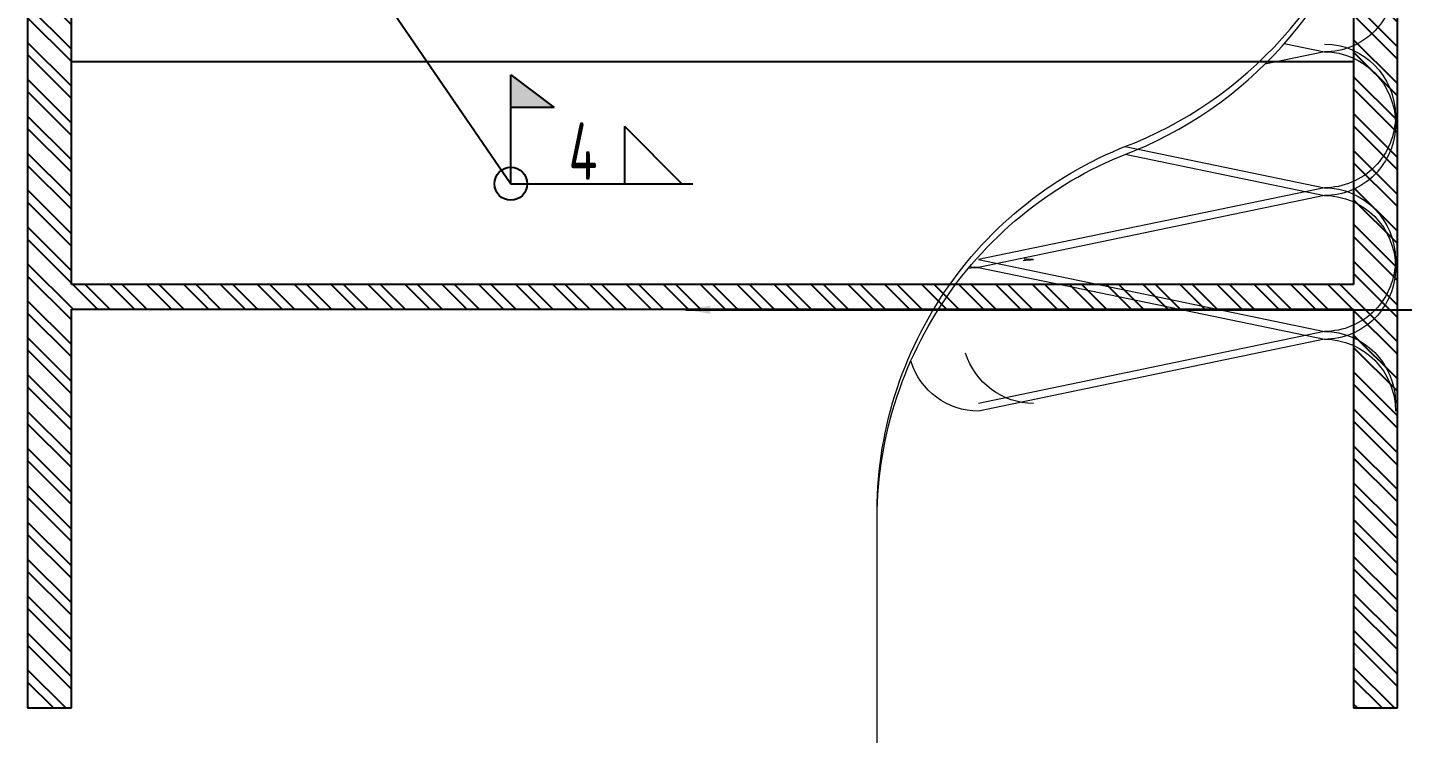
# Model space of a CAD drawing. Extents: x -160106 to 966792, y -663931 to 1550022.
# Drawn here: x -57397.5 to -57146.6, y -112864.1 to -112735.3 of the extents above; entities that cross this region are included whole.
import ezdxf
from ezdxf.enums import TextEntityAlignment as Align
from ezdxf.xclip import XClip

# ---------------------------------------------------------------- set-up
doc = ezdxf.new("R2010")
doc.units = 0
for name, color, linetype in [('!ZN5-钢材投影-40', 40, 'Continuous'), ('A_Hatch', 8, 'Continuous'), ('DIM', 173, 'Continuous'), ('焊缝', 8, 'Continuous')]:
    doc.layers.add(name, color=color, linetype=linetype)
doc.layers.add('0_INSULATION', color=252, linetype='Continuous', lineweight=9, transparency=0.2)
doc.styles.add('DHTEXT-1', font='ROMANS.shx', dxfattribs={"width": 0.7, "bigfont": 'CHINESE.shx'})
doc.styles.add('HZ_TS_0.7', font='TSSDENG', dxfattribs={"width": 0.7, "bigfont": 'HZTXT'})
doc.styles.add('ZNDimTStyle', font='ROMANS.shx', dxfattribs={"width": 0.7, "bigfont": 'CHINESE.shx'})
doc.dimstyles.new('ZN3', dxfattribs={"dimscale": 3, "dimtxt": 2.5, "dimasz": 1.5, "dimexe": 1, "dimexo": 2, "dimgap": 0.9, "dimtad": 1, "dimdec": 0, "dimdsep": 46, "dimtxsty": 'DHTEXT-1', "dimblk": 'ARCHTICK', "dimcen": 2.5, "dimclrd": 173, "dimclre": 173, "dimclrt": 7, "dimazin": 2, "dimtfac": 1, "dimtix": 1, "dimtmove": 2, "dimatfit": 3, "dimfxl": 0, "dimarcsym": 0})
doc.dimstyles.new('ZN机械-3', dxfattribs={"dimscale": 3, "dimtxt": 2.5, "dimasz": 1.5, "dimexe": 1, "dimexo": 2, "dimgap": 0.9, "dimtad": 1, "dimdec": 0, "dimzin": 0, "dimdsep": 46, "dimtxsty": 'ZNDimTStyle', "dimcen": 2.5, "dimdle": 1, "dimclrd": 173, "dimclre": 173, "dimclrt": 7, "dimazin": 2, "dimtfac": 1, "dimtdec": 4, "dimtix": 1, "dimtmove": 2, "dimatfit": 3, "dimfxl": 0, "dimfrac": 2, "dimtolj": 1, "dimtzin": 0, "dimarcsym": 0})

# ---------------------------------------------------------------- blocks, each defined once
blk = doc.blocks.new('*U2454')
at = {"layer": '0_INSULATION'}
for p, q in [((114792.98, -54103.48), (114787.53, -54104.61)), ((114789.32, -54102.72), (114792.98, -54103.48)), ((114774.8, -54112.82), (114792.98, -54116.59)), ((114792.98, -54116.59), (114761.42, -54123.15)), ((114761.42, -54123.15), (114792.98, -54129.7)), ((114792.98, -54129.7), (114761.42, -54136.27))]:
    blk.add_line(p, q, dxfattribs=at)
blk.add_lwpolyline([(114802.18, -53909.33), (114802.18, -54345.27), (114752.18, -54345.27), (114752.18, -54147.49, -0.323318), (114775.68, -54112.49, 0.242761), (114797.68, -54086.41), (114798.06, -54026.96, 0.256774), (114775.68, -53998.09, -0.323318), (114752.18, -53963.09), (114752.18, -53909.33)], format="xyb", close=True, dxfattribs=at)
at = {"layer": '0_INSULATION', "extrusion": (0, 0, -1)}
for centre, start_param, end_param in [((114792.98, -54096.93), 1.570796, 3.141593), ((114792.98, -54110.04), 0, 1.570796), ((114792.98, -54110.04), 1.570796, 3.141593), ((114792.98, -54123.15), 0, 1.570796), ((114761.42, -54129.71), 6.139662, 6.283185), ((114761.41, -54116.6), 3.141593, 3.269368), ((114792.98, -54123.15), 1.570796, 3.141593), ((114792.98, -54136.26), 0, 1.570796), ((114761.42, -54129.71), 3.141593, 4.407145)]:
    blk.add_ellipse(centre, major_axis=(0, 6.56), ratio=0.988253, start_param=start_param, end_param=end_param, dxfattribs=at)
blk = doc.blocks.new('20250910091815', base_point=(-74076.42, -110402.79))
at = {"layer": 'A_Hatch'}
h = blk.add_hatch(dxfattribs=at)
h.set_pattern_fill('ANSI32', color=256)
h.set_pattern_definition([(45, (0, 0), (-3.36759605, 3.36759605), []), (45, (2.245, 0), (-3.36759605, 3.36759605), [])])
h.paths.add_polyline_path([(-74326.42, -110327.79), (-74326.42, -110477.79), (-74318.42, -110477.79), (-74318.42, -110405.04), (-74084.42, -110405.04), (-74084.42, -110477.79), (-74076.42, -110477.79), (-74076.42, -110327.79), (-74084.42, -110327.79), (-74084.42, -110400.54), (-74318.42, -110400.54), (-74318.42, -110327.79)])
at = {"layer": '!ZN5-钢材投影-40', "ltscale": 0.3}
for p, q in [((-74326.42, -110477.79), (-74326.42, -110327.79)), ((-74326.42, -110327.79), (-74318.42, -110327.79)), ((-74318.42, -110327.79), (-74318.42, -110400.54)), ((-74084.42, -110400.54), (-74084.42, -110327.79)), ((-74084.42, -110327.79), (-74076.42, -110327.79)), ((-74076.42, -110327.79), (-74076.42, -110477.79)), ((-74318.42, -110400.54), (-74084.42, -110400.54)), ((-74084.42, -110405.04), (-74318.42, -110405.04)), ((-74318.42, -110405.04), (-74318.42, -110477.79)), ((-74084.42, -110477.79), (-74084.42, -110405.04)), ((-74318.42, -110477.79), (-74326.42, -110477.79)), ((-74076.42, -110477.79), (-74084.42, -110477.79))]:
    blk.add_line(p, q, dxfattribs=at)
blk = doc.blocks.new('20250912092452')
at = {"layer": '!ZN5-钢材投影-40', "ltscale": 0.3}
blk.add_line((416.71, 10738), (650.71, 10738), dxfattribs=at)
at = {"layer": '0_INSULATION'}
for p, q in [((609.03, 10722.47), (645.38, 10714.93)), ((645.38, 10714.93), (582.25, 10701.81)), ((582.25, 10701.81), (645.38, 10688.71)), ((645.38, 10688.71), (582.26, 10675.58))]:
    blk.add_line(p, q, dxfattribs=at)
blk.add_lwpolyline([(663.77, 10826.87), (663.77, 10256.15), (563.77, 10256.15), (563.77, 10653.14, -0.323318), (610.77, 10723.14, 0.242761), (654.78, 10775.3), (655.43, 10826.87)], format="xyb", dxfattribs=at)
at = {"layer": '0_INSULATION', "extrusion": (0, 0, -1)}
for centre, start_param, end_param in [((645.38, 10728.04), 0, 1.570796), ((645.38, 10728.04), 1.570796, 3.141593), ((645.38, 10701.82), 0, 1.570796), ((592.26, 10688.7), 6.139662, 6.283185), ((592.25, 10714.92), 3.141593, 3.269368), ((645.38, 10701.82), 1.570796, 3.141593), ((645.39, 10675.6), 0, 1.570796), ((592.26, 10688.7), 3.141593, 4.407145)]:
    blk.add_ellipse(centre, major_axis=(0, 13.11), ratio=0.988253, start_param=start_param, end_param=end_param, dxfattribs=at)
ref = blk.add_blockref('*U2454', (-228940.58, 118946.69), dxfattribs=dict(xscale=2, yscale=2, zscale=2))
XClip(ref).set_block_clipping_path([(114615.5651122723, -54345.2688747206), (114890.5325357467, -54058.9863058605)])
at = {"layer": '焊缝', "ltscale": 1000, "xscale": -1, "rotation": 180}
blk.add_blockref('20250910091815', (658.71, 10695), dxfattribs=at)
blk = doc.blocks.new('*U1211')
blk.add_hatch(color=8).paths.add_polyline_path([(0, 6.634), (2.631, 4.634), (0, 4.634)])
for p, q in [((0, 0), (0, 6.634)), ((0, 6.634), (2.631, 4.634)), ((2.631, 4.634), (0, 4.634)), ((6.909, 3.5), (10.409, 0)), ((6.909, 3.5), (6.909, 0))]:
    blk.add_line(p, q)
at = {"ltscale": 30}
blk.add_line((0, 0), (11.075, 0), dxfattribs=at)
blk.add_circle((0, 0), 1, dxfattribs=at)
at = {"color": 7, "style": 'HZ_TS_0.7', "width": 0.7, "flags": 8}
for tag, p in [('围焊', (1.815, 1.983)), ('HF', (4.39, 1.983))]:
    blk.add_attdef(tag, text='', height=3.5, dxfattribs=at).set_placement(p, align=Align.MIDDLE_CENTER)
blk = doc.blocks.new('_ArchTick')
at = {"color": 0, "linetype": 'ByBlock', "const_width": 0.4}
blk.add_lwpolyline([(-0.5, -0.5), (0.5, 0.5)], dxfattribs=at)

msp = doc.modelspace()

# ---------------------------------------------------------------- block references
at = {"ltscale": 40}
ref = msp.add_blockref('20250912092452', (-57806.19, -123479.43), dxfattribs=at)
XClip(ref).set_block_clipping_path([(231.8707667902, 10467.8257115188), (762.940642266, 11304.7486900939)])

# ---------------------------------------------------------------- next in the draw order: block references
at = {"layer": 'DIM', "color": 7}
ref = msp.add_blockref('*U1211', (-57309.28, -112763.77), dxfattribs=dict(at, xscale=3, yscale=3, zscale=3))
ref.add_attrib('HF', '4', dxfattribs={"layer": '0', "color": 7, "height": 10.5, "style": 'HZ_TS_0.7', "width": 0.7}).set_placement((-57296.11, -112757.82), align=Align.MIDDLE_CENTER)

# ---------------------------------------------------------------- next in the draw order: leaders
msp.add_leader([(-57334.72, -112726.61), (-57309.28, -112763.77)], dimstyle='ZN机械-3', override={"dimasz": 1.5}, dxfattribs=at)
at = {"layer": 'DIM'}
msp.add_leader([(-57277.37, -112786.76), (-57074.47, -112786.76), (-57002.45, -112786.76)], dimstyle='ZN3', dxfattribs=at)

doc.saveas('drawing.dxf')
